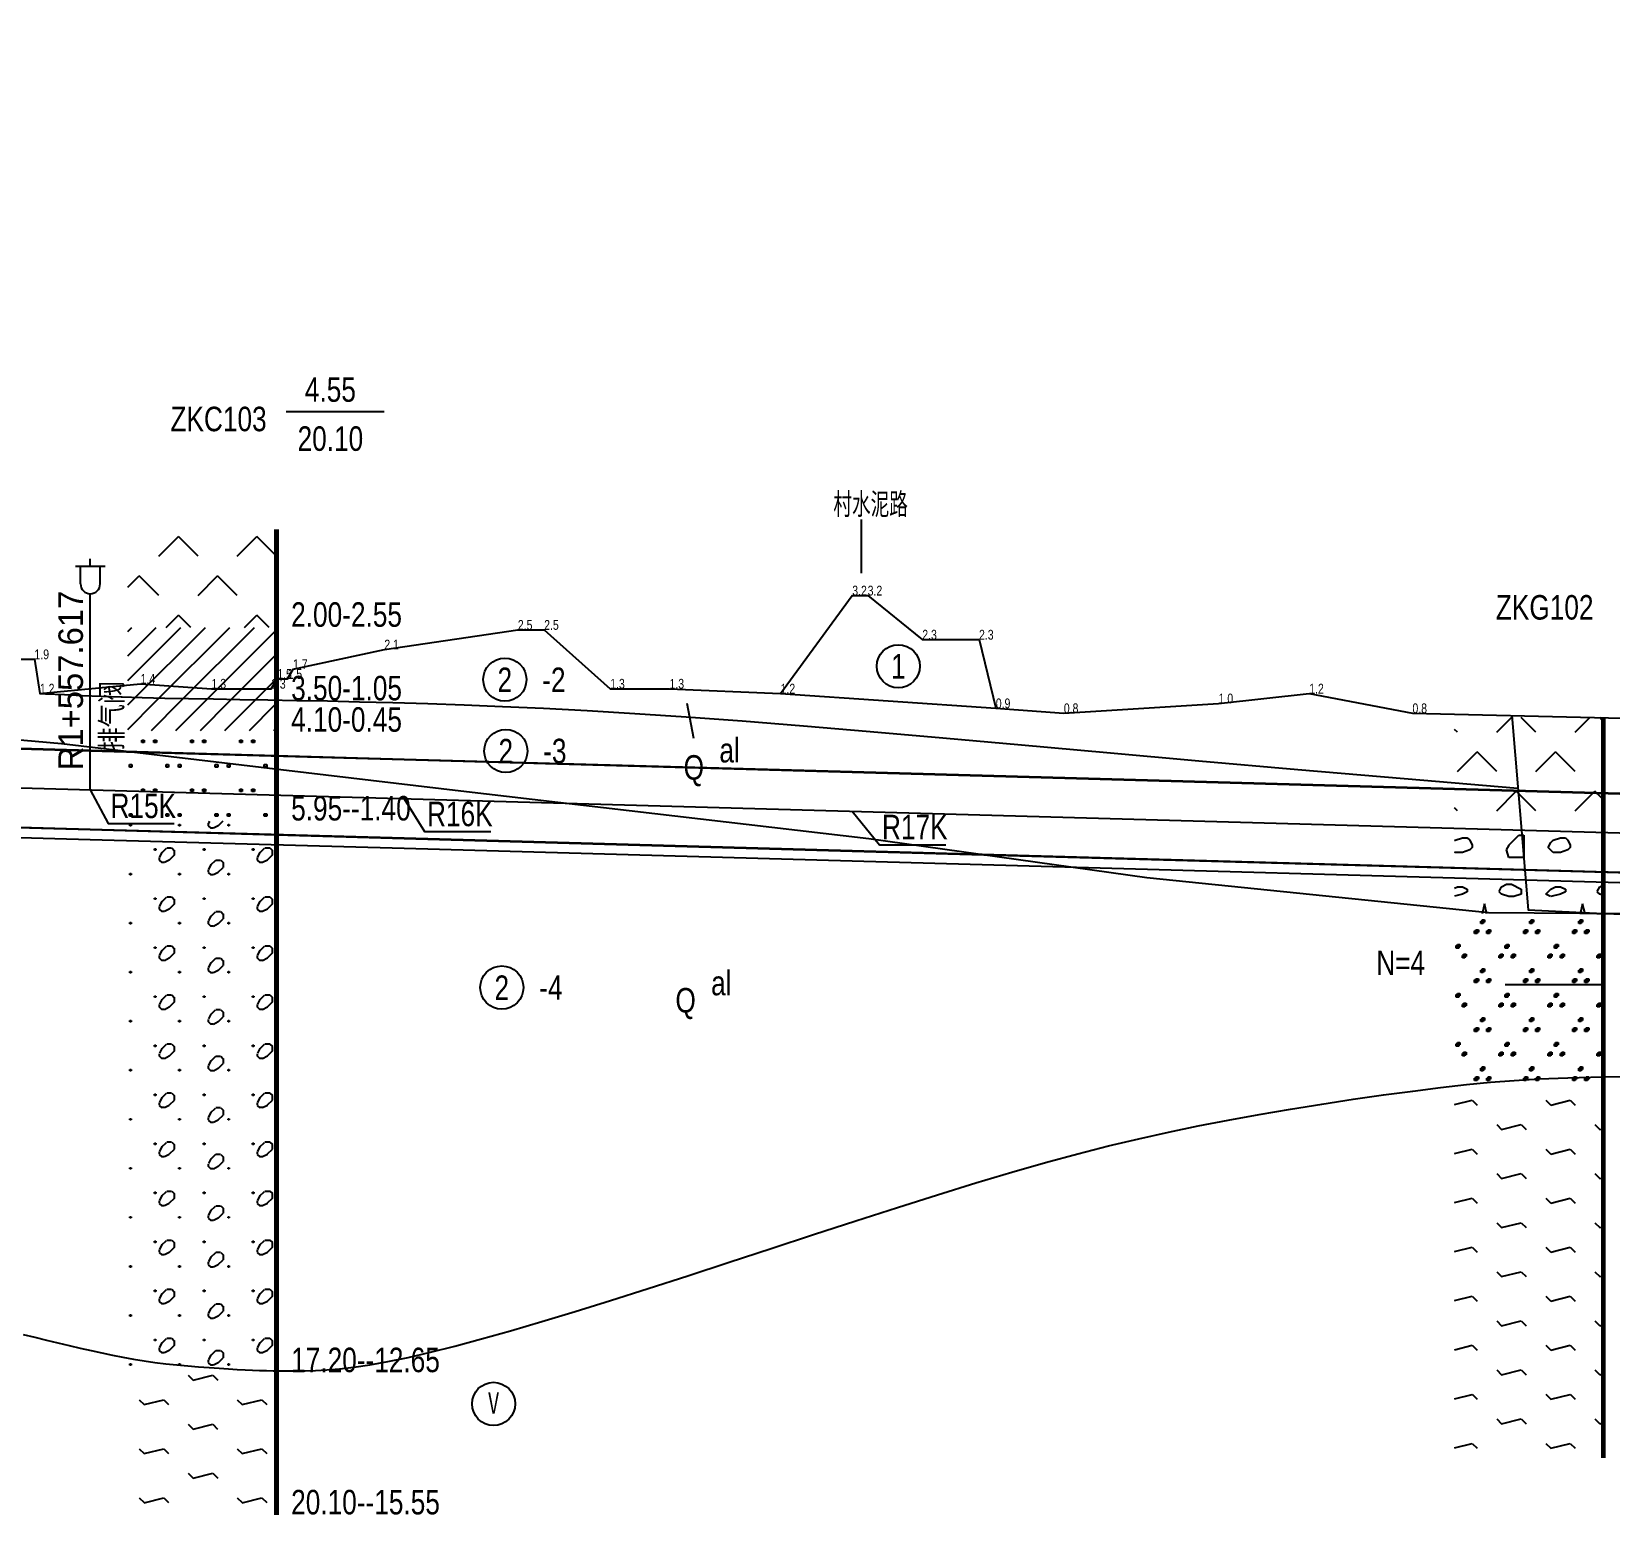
# Model space of a CAD drawing. Extents: x 525858 to 564773, y 2370984 to 2400075.
# Drawn here: x 552460.3 to 552782.1, y 2390711.7 to 2391014.7 of the extents above; entities that cross this region are included whole.
import ezdxf
from ezdxf.enums import TextEntityAlignment as Align

# ---------------------------------------------------------------- set-up
doc = ezdxf.new("R2010")
doc.units = 0
doc.linetypes.add('CENTER', pattern=[2, 1.25, -0.25, 0.25, -0.25])
doc.linetypes.add('ZKLIN', pattern=[0.4, 0.3, -0.1])
for name, color, linetype in [('pipe', 3, 'CONTINUOUS'), ('pipe_cen', 1, 'CENTER'), ('地形剖面', 4, 'CONTINUOUS'), ('纵面管线标注', 3, 'CONTINUOUS'), ('附属设施', 2, 'CONTINUOUS')]:
    doc.layers.add(name, color=color, linetype=linetype)
doc.styles.add('SIMP1', font='simp1.shx', dxfattribs={"width": 0.8, "bigfont": 'hz.shx'})
pattern_1 = [(45, (550710.252, 2390567.6623), (-2.5, 2.5), [])]

# ---------------------------------------------------------------- blocks, each defined once
blk = doc.blocks.new('qin排气阀va')
at = {"layer": '附属设施', "linetype": 'Continuous', "lineweight": -3}
for points in [[(-1.5, 22.8), (1.5, 22.8)], [(-1, 21), (-1, 22.8)], [(0, 22.8), (0, 23.55)], [(1, 21), (1, 22.8)], [(0, 0), (0, 20)]]:
    blk.add_lwpolyline(points, dxfattribs=at)
blk.add_arc((0, 21), 1, 180, 0, dxfattribs=at)
at = {"layer": '附属设施', "linetype": 'Continuous', "lineweight": -3, "style": 'SIMP1'}
blk.add_attdef('名称', text='', height=2.5, rotation=90, dxfattribs=at).set_placement((1, 4), align=Align.TOP_LEFT)
blk.add_attdef('ZH', text='', height=2.5, rotation=90, dxfattribs=at).set_placement((0, 2), align=Align.BOTTOM_LEFT)

msp = doc.modelspace()

# ---------------------------------------------------------------- hatches: boundary and pattern name
at = {"layer": '地形剖面'}
h = msp.add_hatch(dxfattribs=at)
h.set_pattern_fill('QG02', color=55, scale=20, style=0, pattern_type=2)
h.set_pattern_definition([(45, (550710.252, 2390571.662), (-8, 8), [5.656854, -5.656854]), (135, (550718.252, 2390571.662), (-8, -8), [5.656854, -5.656854])])
h.paths.add_polyline_path([(552509.931874, 2390913.162316), (552509.931874, 2390893.162316), (552479.931874, 2390893.162316), (552479.931874, 2390913.162316)])
h = msp.add_hatch(dxfattribs=at)
h.set_pattern_fill('QB01', color=55, scale=20, style=0, pattern_type=2)
h.set_pattern_definition(pattern_1)
h.paths.add_polyline_path([(552509.931874, 2390893.162316), (552509.931874, 2390878.162316), (552479.931874, 2390878.162316), (552479.931874, 2390893.162316)])
h = msp.add_hatch(dxfattribs=at)
h.set_pattern_fill('QB01', color=55, scale=20, style=0, pattern_type=2)
h.set_pattern_definition(pattern_1)
h.paths.add_polyline_path([(552509.931874, 2390878.162316), (552509.931874, 2390872.162316), (552479.931874, 2390872.162316), (552479.931874, 2390878.162316)])
h = msp.add_hatch(dxfattribs=at)
h.set_pattern_fill('QF02', color=55, scale=20, style=0, pattern_type=2)
h.set_pattern_definition([(90, (550727.752, 2390584.662), (-20, 1e-15), [0.5, -19.5]), (180, (550728.252, 2390584.662), (-2e-15, -20), [0.5, -19.5]), (270, (550728.252, 2390585.162), (20, -4e-15), [0.5, -19.5]), (0, (550727.752, 2390585.162), (0, 20), [0.5, -19.5]), (90, (550727.752, 2390574.662), (-20, 1e-15), [0.5, -19.5]), (180, (550728.252, 2390574.662), (-2e-15, -20), [0.5, -19.5]), (270, (550728.252, 2390575.162), (20, -4e-15), [0.5, -19.5]), (0, (550727.752, 2390575.162), (0, 20), [0.5, -19.5]), (90, (550720.252, 2390584.662), (-20, 1e-15), [0.5, -19.5]), (180, (550720.752, 2390584.662), (-2e-15, -20), [0.5, -19.5]), (270, (550720.752, 2390585.162), (20, -4e-15), [0.5, -19.5]), (0, (550720.252, 2390585.162), (0, 20), [0.5, -19.5]), (90, (550725.252, 2390579.662), (-20, 1e-15), [0.5, -19.5]), (180, (550725.752, 2390579.662), (-2e-15, -20), [0.5, -19.5]), (270, (550725.752, 2390580.162), (20, -4e-15), [0.5, -19.5]), (0, (550725.252, 2390580.162), (0, 20), [0.5, -19.5]), (90, (550722.752, 2390579.662), (-20, 1e-15), [0.5, -19.5]), (180, (550723.252, 2390579.662), (-2e-15, -20), [0.5, -19.5]), (270, (550723.252, 2390580.162), (20, -4e-15), [0.5, -19.5]), (0, (550722.752, 2390580.162), (0, 20), [0.5, -19.5]), (90, (550720.252, 2390574.662), (-20, 1e-15), [0.5, -19.5]), (180, (550720.752, 2390574.662), (-2e-15, -20), [0.5, -19.5]), (270, (550720.752, 2390575.162), (20, -4e-15), [0.5, -19.5]), (0, (550720.252, 2390575.162), (0, 20), [0.5, -19.5]), (90, (550722.752, 2390569.662), (-20, 1e-15), [0.5, -19.5]), (180, (550723.252, 2390569.662), (-2e-15, -20), [0.5, -19.5]), (270, (550723.252, 2390570.162), (20, -4e-15), [0.5, -19.5]), (0, (550722.752, 2390570.162), (0, 20), [0.5, -19.5]), (90, (550725.252, 2390569.662), (-20, 1e-15), [0.5, -19.5]), (180, (550725.752, 2390569.662), (-2e-15, -20), [0.5, -19.5]), (270, (550725.752, 2390570.162), (20, -4e-15), [0.5, -19.5]), (0, (550725.252, 2390570.162), (0, 20), [0.5, -19.5]), (90, (550710.252, 2390584.662), (-20, 1e-15), [0.5, -19.5]), (180, (550710.752, 2390584.662), (-2e-15, -20), [0.5, -19.5]), (270, (550710.752, 2390585.162), (20, -4e-15), [0.5, -19.5]), (0, (550710.252, 2390585.162), (0, 20), [0.5, -19.5]), (90, (550715.252, 2390579.662), (-20, 1e-15), [0.5, -19.5]), (180, (550715.752, 2390579.662), (-2e-15, -20), [0.5, -19.5]), (270, (550715.752, 2390580.162), (20, -4e-15), [0.5, -19.5]), (0, (550715.252, 2390580.162), (0, 20), [0.5, -19.5]), (90, (550710.252, 2390574.662), (-20, 1e-15), [0.5, -19.5]), (180, (550710.752, 2390574.662), (-2e-15, -20), [0.5, -19.5]), (270, (550710.752, 2390575.162), (20, -4e-15), [0.5, -19.5]), (0, (550710.252, 2390575.162), (0, 20), [0.5, -19.5]), (90, (550712.752, 2390579.662), (-20, 1e-15), [0.5, -19.5]), (180, (550713.252, 2390579.662), (-2e-15, -20), [0.5, -19.5]), (270, (550713.252, 2390580.162), (20, -4e-15), [0.5, -19.5]), (0, (550712.752, 2390580.162), (0, 20), [0.5, -19.5]), (90, (550715.252, 2390569.662), (-20, 1e-15), [0.5, -19.5]), (180, (550715.752, 2390569.662), (-2e-15, -20), [0.5, -19.5]), (270, (550715.752, 2390570.162), (20, -4e-15), [0.5, -19.5]), (0, (550715.252, 2390570.162), (0, 20), [0.5, -19.5]), (90, (550712.752, 2390569.662), (-20, 1e-15), [0.5, -19.5]), (180, (550713.252, 2390569.662), (-2e-15, -20), [0.5, -19.5]), (270, (550713.252, 2390570.162), (20, -4e-15), [0.5, -19.5]), (0, (550712.752, 2390570.162), (0, 20), [0.5, -19.5]), (90, (550717.752, 2390574.662), (-20, 1e-15), [0.5, -19.5]), (180, (550718.252, 2390574.662), (-2e-15, -20), [0.5, -19.5]), (270, (550718.252, 2390575.162), (20, -4e-15), [0.5, -19.5]), (0, (550717.752, 2390575.162), (0, 20), [0.5, -19.5]), (90, (550717.752, 2390584.662), (-20, 1e-15), [0.5, -19.5]), (180, (550718.252, 2390584.662), (-2e-15, -20), [0.5, -19.5]), (270, (550718.252, 2390585.162), (20, -4e-15), [0.5, -19.5]), (0, (550717.752, 2390585.162), (0, 20), [0.5, -19.5])])
h.paths.add_polyline_path([(552509.931874, 2390872.162316), (552509.931874, 2390853.662316), (552479.931874, 2390853.662316), (552479.931874, 2390872.162316)])
h = msp.add_hatch(dxfattribs=at)
h.set_pattern_fill('QG02', color=55, scale=20, style=0, pattern_type=2)
h.set_pattern_definition([(45, (550727.108, 2390567.754), (-8, 8), [5.656854, -5.656854]), (135, (550735.108, 2390567.754), (-8, -8), [5.656854, -5.656854])])
h.paths.add_polyline_path([(552780.537874, 2390874.754181), (552780.537874, 2390851.754181), (552750.537874, 2390851.754181), (552750.537874, 2390874.754181)])
h = msp.add_hatch(dxfattribs=at)
h.set_pattern_fill('QF11', color=55, scale=20, style=0, pattern_type=2)
h.set_pattern_definition([(0, (519640.362, 2385292.964), (0, 20), [0.25, -19.75]), (180, (519640.612, 2385292.714), (-2e-15, -20), [0.25, -19.75]), (270, (519640.612, 2385292.964), (20, -4e-15), [0.25, -19.75]), (90, (519640.362, 2385292.714), (-20, 1e-15), [0.25, -19.75]), (0, (519635.362, 2385297.964), (0, 20), [0.25, -19.75]), (270, (519635.612, 2385297.964), (20, -4e-15), [0.25, -19.75]), (180, (519635.612, 2385297.714), (-2e-15, -20), [0.25, -19.75]), (90, (519635.362, 2385297.714), (-20, 1e-15), [0.25, -19.75]), (0, (519635.362, 2385287.964), (0, 20), [0.25, -19.75]), (270, (519635.612, 2385287.964), (20, -4e-15), [0.25, -19.75]), (180, (519635.612, 2385287.714), (-2e-15, -20), [0.25, -19.75]), (90, (519635.362, 2385287.714), (-20, 1e-15), [0.25, -19.75]), (270, (519630.612, 2385292.964), (20, -4e-15), [0.25, -19.75]), (45, (519636.862, 2385294.214), (0, 20.000006), [1.414214, -26.87]), (63.4349, (519636.362, 2385293.214), (8e-06, 20.0000002), [1.118034, -43.6034]), (90, (519636.362, 2385292.714), (-20, 1e-15), [0.5, -19.5]), (135, (519636.862, 2385292.214), (0, 20.000006), [0.707106, -27.5772]), (180, (519637.362, 2385292.214), (-2e-15, -20), [0.5, -19.5]), (206.565, (519638.362, 2385292.714), (-20.0000002, 2.68e-05), [1.118034, -43.6034]), (225, (519639.362, 2385293.714), (2e-15, 20.000006), [1.414214, -26.87]), (270, (519639.362, 2385294.714), (20, -4e-15), [1, -19]), (315, (519638.862, 2385295.214), (4e-15, 20.000006), [0.707106, -27.5772]), (0, (519637.862, 2385295.214), (0, 20), [1, -19]), (0, (519640.362, 2385282.964), (0, 20), [0.25, -19.75]), (270, (519640.612, 2385282.964), (20, -4e-15), [0.25, -19.75]), (180, (519640.612, 2385282.714), (-2e-15, -20), [0.25, -19.75]), (90, (519640.362, 2385282.714), (-20, 1e-15), [0.25, -19.75]), (45, (519636.862, 2385284.714), (-20.000006, 0), [1.414214, -26.87]), (63.4349, (519636.362, 2385283.714), (8e-06, 20.0000002), [1.118034, -43.6034]), (90, (519636.362, 2385283.214), (-20, 1e-15), [0.5, -19.5]), (135, (519636.862, 2385282.714), (0, 20.000006), [0.707106, -27.5772]), (180, (519637.362, 2385282.714), (-2e-15, -20), [0.5, -19.5]), (206.565, (519638.362, 2385283.214), (-20.0000002, 2.68e-05), [1.118034, -43.6034]), (225, (519639.362, 2385284.214), (2e-15, 20.000006), [1.414214, -26.87]), (270, (519639.362, 2385285.214), (20, -4e-15), [1, -19]), (315, (519638.862, 2385285.714), (4e-15, 20.000006), [0.707106, -27.5772]), (0, (519637.862, 2385285.714), (0, 20), [1, -19]), (270, (519630.612, 2385282.964), (20, -4e-15), [0.25, -19.75]), (45, (519626.862, 2385297.214), (0, 20.000006), [1.414214, -26.87]), (63.4349, (519626.362, 2385296.214), (8e-06, 20.0000002), [1.118034, -43.6034]), (90, (519626.362, 2385295.714), (-20, 1e-15), [0.5, -19.5]), (135, (519626.862, 2385295.214), (0, 20.000006), [0.707106, -27.5772]), (180, (519627.362, 2385295.214), (-2e-15, -20), [0.5, -19.5]), (206.565, (519628.362, 2385295.714), (-20.0000002, 2.68e-05), [1.118034, -43.6034]), (225, (519629.362, 2385296.714), (-20.000006, 2e-15), [1.414214, -26.87]), (270, (519629.362, 2385297.714), (20, -4e-15), [1, -19]), (315, (519628.862, 2385298.214), (4e-15, 20.000006), [0.707106, -27.5772]), (0, (519627.862, 2385298.214), (0, 20), [1, -19]), (0, (519625.362, 2385297.964), (0, 20), [0.25, -19.75]), (180, (519625.612, 2385297.714), (-2e-15, -20), [0.25, -19.75]), (90, (519625.362, 2385297.714), (-20, 1e-15), [0.25, -19.75]), (270, (519625.612, 2385297.964), (20, -4e-15), [0.25, -19.75]), (0, (519625.362, 2385287.964), (0, 20), [0.25, -19.75]), (180, (519625.612, 2385287.714), (-2e-15, -20), [0.25, -19.75]), (90, (519625.362, 2385287.714), (-20, 1e-15), [0.25, -19.75]), (270, (519625.612, 2385287.964), (20, -4e-15), [0.25, -19.75]), (90, (519630.362, 2385292.714), (-20, 1e-15), [0.25, -19.75]), (90, (519630.362, 2385282.714), (-20, 1e-15), [0.25, -19.75]), (45, (519626.862, 2385287.214), (0, 20.000006), [1.414214, -26.87]), (63.4349, (519626.362, 2385286.214), (8e-06, 20.0000002), [1.118034, -43.6034]), (90, (519626.362, 2385285.714), (-20, 1e-15), [0.5, -19.5]), (135, (519626.862, 2385285.214), (0, 20.000006), [0.707106, -27.5772]), (180, (519627.362, 2385285.214), (-2e-15, -20), [0.5, -19.5]), (206.565, (519628.362, 2385285.714), (-20.0000002, 2.68e-05), [1.118034, -43.6034]), (225, (519629.362, 2385286.714), (-20.000006, 2e-15), [1.414214, -26.87]), (270, (519629.362, 2385287.714), (20, -4e-15), [1, -19]), (315, (519628.862, 2385288.214), (4e-15, 20.000006), [0.707106, -27.5772]), (0, (519627.862, 2385288.214), (0, 20), [1, -19]), (0, (519630.362, 2385292.964), (0, 20), [0.25, -19.75]), (180, (519630.612, 2385292.714), (-2e-15, -20), [0.25, -19.75]), (0, (519630.362, 2385282.964), (0, 20), [0.25, -19.75]), (180, (519630.612, 2385282.714), (-2e-15, -20), [0.25, -19.75])])
h.paths.add_polyline_path([(552509.931874, 2390853.662316), (552509.931874, 2390741.162316), (552479.931874, 2390741.162316), (552479.931874, 2390853.662316)])
h = msp.add_hatch(dxfattribs=at)
h.set_pattern_fill('Q103', color=55, scale=20, style=0, pattern_type=2)
h.set_pattern_definition([(63.4349, (550741.108, 2390567.754), (8e-06, 20), [1.11803, -43.6034]), (45, (550741.608, 2390568.754), (0, 20.00001), [2.82842, -25.4558]), (0, (550743.608, 2390570.754), (0, 20), [1, -19]), (270, (550744.608, 2390570.754), (20, -4e-15), [4.5, -15.5]), (180, (550744.608, 2390566.254), (-2e-15, -20), [3, -17]), (108.435, (550741.608, 2390566.254), (-1.2e-05, 19.999996), [1.58114, -61.6644]), (26.5651, (550740.108, 2390580.254), (-20, -8e-06), [1.11803, -43.6034]), (0, (550741.108, 2390580.754), (0, 20), [1, -19]), (333.435, (550742.108, 2390580.754), (-20, -2.7e-05), [2.23606, -42.4852]), (270, (550744.108, 2390579.754), (20, -4e-15), [1, -19]), (198.435, (550744.108, 2390578.754), (-19.999996, -1.2e-05), [1.58114, -61.6644]), (180, (550742.608, 2390578.254), (-2e-15, -20), [1, -19]), (161.565, (550741.608, 2390578.254), (-19.999996, 1.2e-05), [1.58114, -61.6644]), (135, (550740.108, 2390578.754), (0, 20.00001), [0.7071, -27.5772]), (63.4349, (550739.608, 2390579.254), (8e-06, 20), [1.11803, -43.6034]), (255.964, (550736.608, 2390576.754), (-9e-05, 20.000012), [4.1231, -78.339]), (0, (550735.608, 2390572.754), (0, 20), [2, -18]), (104.036, (550737.608, 2390572.754), (9e-05, 20.000012), [4.1231, -78.339]), (63.4349, (550729.608, 2390568.254), (8e-06, 20), [1.11803, -43.6034]), (45, (550730.108, 2390569.254), (0, 20.00001), [0.7071, -27.5772]), (18.4349, (550730.608, 2390569.754), (-19.999996, 2.3e-05), [1.58114, -61.6644]), (0, (550732.108, 2390570.254), (0, 20), [1, -19]), (315, (550733.108, 2390570.254), (4e-15, 20.00001), [0.7071, -27.5772]), (296.565, (550733.608, 2390569.754), (2.7e-05, 20), [1.11803, -43.6034]), (270, (550734.108, 2390568.754), (20, -4e-15), [0.5, -19.5]), (225, (550734.108, 2390568.254), (-20.00001, 2e-15), [0.7071, -27.5772]), (198.435, (550733.608, 2390567.754), (-19.999996, -1.2e-05), [1.58114, -61.6644]), (180, (550732.108, 2390567.254), (-2e-15, -20), [1.5, -18.5]), (135, (550730.608, 2390567.254), (-20.00001, 0), [1.41421, -26.87]), (45, (550729.108, 2390578.754), (-20.00001, 0), [1.41421, -26.87]), (26.5651, (550730.108, 2390579.754), (-20, -8e-06), [1.11803, -43.6034]), (0, (550731.108, 2390580.254), (0, 20), [1, -19]), (333.435, (550732.108, 2390580.254), (-20, -2.7e-05), [1.11803, -43.6034]), (270, (550733.108, 2390579.754), (20, -4e-15), [0.5, -19.5]), (206.565, (550733.108, 2390579.254), (-20, 2.7e-05), [1.11803, -43.6034]), (194.036, (550732.108, 2390578.754), (-20.000012, 9e-05), [2.06156, -80.4006]), (153.435, (550730.108, 2390578.254), (-20, -2.7e-05), [1.11803, -43.6034])])
h.paths.add_polyline_path([(552780.537874, 2390851.754181), (552780.537874, 2390834.754181), (552750.537874, 2390834.754181), (552750.537874, 2390851.754181)])
h = msp.add_hatch(dxfattribs=at)
h.set_pattern_fill('QF05', color=55, scale=20, style=0, pattern_type=2)
h.set_pattern_definition([(90, (550744.608, 2390580.754), (-20, 1e-15), [0.5, -19.5]), (180, (550745.108, 2390580.754), (-2e-15, -20), [0.5, -19.5]), (270, (550745.108, 2390581.254), (20, -4e-15), [0.5, -19.5]), (0, (550744.608, 2390581.254), (0, 20), [0.5, -19.5]), (90, (550744.858, 2390581.004), (-20, 1e-15), [0.5, -19.5]), (180, (550745.358, 2390581.004), (-2e-15, -20), [0.5, -19.5]), (270, (550745.358, 2390581.504), (20, -4e-15), [0.5, -19.5]), (0, (550744.858, 2390581.504), (0, 20), [0.5, -19.5]), (90, (550745.858, 2390582.754), (-20, 1e-15), [0.5, -19.5]), (180, (550746.358, 2390582.754), (-2e-15, -20), [0.5, -19.5]), (270, (550746.358, 2390583.254), (20, -4e-15), [0.5, -19.5]), (0, (550745.858, 2390583.254), (0, 20), [0.5, -19.5]), (90, (550746.108, 2390573.004), (-20, 1e-15), [0.5, -19.5]), (180, (550746.608, 2390573.004), (-2e-15, -20), [0.5, -19.5]), (270, (550746.608, 2390573.504), (20, -4e-15), [0.5, -19.5]), (0, (550746.108, 2390573.504), (0, 20), [0.5, -19.5]), (90, (550744.608, 2390570.754), (-20, 1e-15), [0.5, -19.5]), (180, (550745.108, 2390570.754), (-2e-15, -20), [0.5, -19.5]), (270, (550745.108, 2390571.254), (20, -4e-15), [0.5, -19.5]), (0, (550744.608, 2390571.254), (0, 20), [0.5, -19.5]), (90, (550744.858, 2390571.004), (-20, 1e-15), [0.5, -19.5]), (180, (550745.358, 2390571.004), (-2e-15, -20), [0.5, -19.5]), (270, (550745.358, 2390571.504), (20, -4e-15), [0.5, -19.5]), (0, (550744.858, 2390571.504), (0, 20), [0.5, -19.5]), (90, (550745.858, 2390572.754), (-20, 1e-15), [0.5, -19.5]), (180, (550746.358, 2390572.754), (-2e-15, -20), [0.5, -19.5]), (270, (550746.358, 2390573.254), (20, -4e-15), [0.5, -19.5]), (0, (550745.858, 2390573.254), (0, 20), [0.5, -19.5]), (90, (550740.858, 2390577.754), (-20, 1e-15), [0.5, -19.5]), (180, (550741.358, 2390577.754), (-2e-15, -20), [0.5, -19.5]), (270, (550741.358, 2390578.254), (20, -4e-15), [0.5, -19.5]), (0, (550740.858, 2390578.254), (0, 20), [0.5, -19.5]), (90, (550741.108, 2390578.004), (-20, 1e-15), [0.5, -19.5]), (180, (550741.608, 2390578.004), (-2e-15, -20), [0.5, -19.5]), (270, (550741.608, 2390578.504), (20, -4e-15), [0.5, -19.5]), (0, (550741.108, 2390578.504), (0, 20), [0.5, -19.5]), (90, (550737.108, 2390580.754), (-20, 1e-15), [0.5, -19.5]), (180, (550737.608, 2390580.754), (-2e-15, -20), [0.5, -19.5]), (270, (550737.608, 2390581.254), (20, -4e-15), [0.5, -19.5]), (0, (550737.108, 2390581.254), (0, 20), [0.5, -19.5]), (90, (550737.358, 2390581.004), (-20, 1e-15), [0.5, -19.5]), (180, (550737.858, 2390581.004), (-2e-15, -20), [0.5, -19.5]), (270, (550737.858, 2390581.504), (20, -4e-15), [0.5, -19.5]), (0, (550737.358, 2390581.504), (0, 20), [0.5, -19.5]), (90, (550735.858, 2390582.754), (-20, 1e-15), [0.5, -19.5]), (180, (550736.358, 2390582.754), (-2e-15, -20), [0.5, -19.5]), (270, (550736.358, 2390583.254), (20, -4e-15), [0.5, -19.5]), (0, (550735.858, 2390583.254), (0, 20), [0.5, -19.5]), (90, (550734.858, 2390581.004), (-20, 1e-15), [0.5, -19.5]), (180, (550735.358, 2390581.004), (-2e-15, -20), [0.5, -19.5]), (270, (550735.358, 2390581.504), (20, -4e-15), [0.5, -19.5]), (0, (550734.858, 2390581.504), (0, 20), [0.5, -19.5]), (90, (550742.108, 2390575.754), (-20, 1e-15), [0.5, -19.5]), (180, (550742.608, 2390575.754), (-2e-15, -20), [0.5, -19.5]), (270, (550742.608, 2390576.254), (20, -4e-15), [0.5, -19.5]), (0, (550742.108, 2390576.254), (0, 20), [0.5, -19.5]), (90, (550739.608, 2390575.754), (-20, 1e-15), [0.5, -19.5]), (180, (550740.108, 2390575.754), (-2e-15, -20), [0.5, -19.5]), (270, (550740.108, 2390576.254), (20, -4e-15), [0.5, -19.5]), (0, (550739.608, 2390576.254), (0, 20), [0.5, -19.5]), (90, (550736.108, 2390573.004), (-20, 1e-15), [0.5, -19.5]), (180, (550736.608, 2390573.004), (-2e-15, -20), [0.5, -19.5]), (270, (550736.608, 2390573.504), (20, -4e-15), [0.5, -19.5]), (0, (550736.108, 2390573.504), (0, 20), [0.5, -19.5]), (90, (550737.108, 2390570.754), (-20, 1e-15), [0.5, -19.5]), (180, (550737.608, 2390570.754), (-2e-15, -20), [0.5, -19.5]), (270, (550737.608, 2390571.254), (20, -4e-15), [0.5, -19.5]), (0, (550737.108, 2390571.254), (0, 20), [0.5, -19.5]), (90, (550737.358, 2390571.004), (-20, 1e-15), [0.5, -19.5]), (180, (550737.858, 2390571.004), (-2e-15, -20), [0.5, -19.5]), (270, (550737.858, 2390571.504), (20, -4e-15), [0.5, -19.5]), (0, (550737.358, 2390571.504), (0, 20), [0.5, -19.5]), (90, (550734.858, 2390571.004), (-20, 1e-15), [0.5, -19.5]), (180, (550735.358, 2390571.004), (-2e-15, -20), [0.5, -19.5]), (270, (550735.358, 2390571.504), (20, -4e-15), [0.5, -19.5]), (0, (550734.858, 2390571.504), (0, 20), [0.5, -19.5]), (90, (550735.858, 2390572.754), (-20, 1e-15), [0.5, -19.5]), (180, (550736.358, 2390572.754), (-2e-15, -20), [0.5, -19.5]), (270, (550736.358, 2390573.254), (20, -4e-15), [0.5, -19.5]), (0, (550735.858, 2390573.254), (0, 20), [0.5, -19.5]), (90, (550739.858, 2390576.004), (-20, 1e-15), [0.5, -19.5]), (180, (550740.358, 2390576.004), (-2e-15, -20), [0.5, -19.5]), (270, (550740.358, 2390576.504), (20, -4e-15), [0.5, -19.5]), (0, (550739.858, 2390576.504), (0, 20), [0.5, -19.5]), (90, (550742.358, 2390576.004), (-20, 1e-15), [0.5, -19.5]), (180, (550742.858, 2390576.004), (-2e-15, -20), [0.5, -19.5]), (270, (550742.858, 2390576.504), (20, -4e-15), [0.5, -19.5]), (0, (550742.358, 2390576.504), (0, 20), [0.5, -19.5]), (90, (550746.108, 2390583.004), (-20, 1e-15), [0.5, -19.5]), (180, (550746.608, 2390583.004), (-2e-15, -20), [0.5, -19.5]), (270, (550746.608, 2390583.504), (20, -4e-15), [0.5, -19.5]), (0, (550746.108, 2390583.504), (0, 20), [0.5, -19.5]), (90, (550736.108, 2390583.004), (-20, 1e-15), [0.5, -19.5]), (180, (550736.608, 2390583.004), (-2e-15, -20), [0.5, -19.5]), (270, (550736.608, 2390583.504), (20, -4e-15), [0.5, -19.5]), (0, (550736.108, 2390583.504), (0, 20), [0.5, -19.5]), (90, (550742.358, 2390566.004), (-20, 1e-15), [0.5, -19.5]), (180, (550742.858, 2390566.004), (-2e-15, -20), [0.5, -19.5]), (270, (550742.858, 2390566.504), (20, -4e-15), [0.5, -19.5]), (0, (550742.358, 2390566.504), (0, 20), [0.5, -19.5]), (90, (550740.858, 2390567.754), (-20, 1e-15), [0.5, -19.5]), (180, (550741.358, 2390567.754), (-2e-15, -20), [0.5, -19.5]), (270, (550741.358, 2390568.254), (20, -4e-15), [0.5, -19.5]), (0, (550740.858, 2390568.254), (0, 20), [0.5, -19.5]), (90, (550741.108, 2390568.004), (-20, 1e-15), [0.5, -19.5]), (180, (550741.608, 2390568.004), (-2e-15, -20), [0.5, -19.5]), (270, (550741.608, 2390568.504), (20, -4e-15), [0.5, -19.5]), (0, (550741.108, 2390568.504), (0, 20), [0.5, -19.5]), (90, (550739.858, 2390566.004), (-20, 1e-15), [0.5, -19.5]), (180, (550740.358, 2390566.004), (-2e-15, -20), [0.5, -19.5]), (270, (550740.358, 2390566.504), (20, -4e-15), [0.5, -19.5]), (0, (550739.858, 2390566.504), (0, 20), [0.5, -19.5]), (90, (550739.608, 2390565.754), (-20, 1e-15), [0.5, -19.5]), (180, (550740.108, 2390565.754), (-2e-15, -20), [0.5, -19.5]), (270, (550740.108, 2390566.254), (20, -4e-15), [0.5, -19.5]), (0, (550739.608, 2390566.254), (0, 20), [0.5, -19.5]), (90, (550742.108, 2390565.754), (-20, 1e-15), [0.5, -19.5]), (180, (550742.608, 2390565.754), (-2e-15, -20), [0.5, -19.5]), (270, (550742.608, 2390566.254), (20, -4e-15), [0.5, -19.5]), (0, (550742.108, 2390566.254), (0, 20), [0.5, -19.5]), (90, (550730.858, 2390577.754), (-20, 1e-15), [0.5, -19.5]), (180, (550731.358, 2390577.754), (-2e-15, -20), [0.5, -19.5]), (270, (550731.358, 2390578.254), (20, -4e-15), [0.5, -19.5]), (0, (550730.858, 2390578.254), (0, 20), [0.5, -19.5]), (90, (550731.108, 2390578.004), (-20, 1e-15), [0.5, -19.5]), (180, (550731.608, 2390578.004), (-2e-15, -20), [0.5, -19.5]), (270, (550731.608, 2390578.504), (20, -4e-15), [0.5, -19.5]), (0, (550731.108, 2390578.504), (0, 20), [0.5, -19.5]), (90, (550727.108, 2390580.754), (-20, 1e-15), [0.5, -19.5]), (180, (550727.608, 2390580.754), (-2e-15, -20), [0.5, -19.5]), (270, (550727.608, 2390581.254), (20, -4e-15), [0.5, -19.5]), (0, (550727.108, 2390581.254), (0, 20), [0.5, -19.5]), (90, (550727.358, 2390581.004), (-20, 1e-15), [0.5, -19.5]), (180, (550727.858, 2390581.004), (-2e-15, -20), [0.5, -19.5]), (270, (550727.858, 2390581.504), (20, -4e-15), [0.5, -19.5]), (0, (550727.358, 2390581.504), (0, 20), [0.5, -19.5]), (90, (550732.108, 2390575.754), (-20, 1e-15), [0.5, -19.5]), (180, (550732.608, 2390575.754), (-2e-15, -20), [0.5, -19.5]), (270, (550732.608, 2390576.254), (20, -4e-15), [0.5, -19.5]), (0, (550732.108, 2390576.254), (0, 20), [0.5, -19.5]), (90, (550727.108, 2390570.754), (-20, 1e-15), [0.5, -19.5]), (180, (550727.608, 2390570.754), (-2e-15, -20), [0.5, -19.5]), (270, (550727.608, 2390571.254), (20, -4e-15), [0.5, -19.5]), (0, (550727.108, 2390571.254), (0, 20), [0.5, -19.5]), (90, (550727.358, 2390571.004), (-20, 1e-15), [0.5, -19.5]), (180, (550727.858, 2390571.004), (-2e-15, -20), [0.5, -19.5]), (270, (550727.858, 2390571.504), (20, -4e-15), [0.5, -19.5]), (0, (550727.358, 2390571.504), (0, 20), [0.5, -19.5]), (90, (550729.608, 2390575.754), (-20, 1e-15), [0.5, -19.5]), (180, (550730.108, 2390575.754), (-2e-15, -20), [0.5, -19.5]), (270, (550730.108, 2390576.254), (20, -4e-15), [0.5, -19.5]), (0, (550729.608, 2390576.254), (0, 20), [0.5, -19.5]), (90, (550732.358, 2390576.004), (-20, 1e-15), [0.5, -19.5]), (180, (550732.858, 2390576.004), (-2e-15, -20), [0.5, -19.5]), (270, (550732.858, 2390576.504), (20, -4e-15), [0.5, -19.5]), (0, (550732.358, 2390576.504), (0, 20), [0.5, -19.5]), (90, (550729.858, 2390576.004), (-20, 1e-15), [0.5, -19.5]), (180, (550730.358, 2390576.004), (-2e-15, -20), [0.5, -19.5]), (270, (550730.358, 2390576.504), (20, -4e-15), [0.5, -19.5]), (0, (550729.858, 2390576.504), (0, 20), [0.5, -19.5]), (90, (550732.358, 2390566.004), (-20, 1e-15), [0.5, -19.5]), (180, (550732.858, 2390566.004), (-2e-15, -20), [0.5, -19.5]), (270, (550732.858, 2390566.504), (20, -4e-15), [0.5, -19.5]), (0, (550732.358, 2390566.504), (0, 20), [0.5, -19.5]), (90, (550730.858, 2390567.754), (-20, 1e-15), [0.5, -19.5]), (180, (550731.358, 2390567.754), (-2e-15, -20), [0.5, -19.5]), (270, (550731.358, 2390568.254), (20, -4e-15), [0.5, -19.5]), (0, (550730.858, 2390568.254), (0, 20), [0.5, -19.5]), (90, (550731.108, 2390568.004), (-20, 1e-15), [0.5, -19.5]), (180, (550731.608, 2390568.004), (-2e-15, -20), [0.5, -19.5]), (270, (550731.608, 2390568.504), (20, -4e-15), [0.5, -19.5]), (0, (550731.108, 2390568.504), (0, 20), [0.5, -19.5]), (90, (550732.108, 2390565.754), (-20, 1e-15), [0.5, -19.5]), (180, (550732.608, 2390565.754), (-2e-15, -20), [0.5, -19.5]), (270, (550732.608, 2390566.254), (20, -4e-15), [0.5, -19.5]), (0, (550732.108, 2390566.254), (0, 20), [0.5, -19.5]), (90, (550729.608, 2390565.754), (-20, 1e-15), [0.5, -19.5]), (180, (550730.108, 2390565.754), (-2e-15, -20), [0.5, -19.5]), (270, (550730.108, 2390566.254), (20, -4e-15), [0.5, -19.5]), (0, (550729.608, 2390566.254), (0, 20), [0.5, -19.5]), (90, (550729.858, 2390566.004), (-20, 1e-15), [0.5, -19.5]), (180, (550730.358, 2390566.004), (-2e-15, -20), [0.5, -19.5]), (270, (550730.358, 2390566.504), (20, -4e-15), [0.5, -19.5]), (0, (550729.858, 2390566.504), (0, 20), [0.5, -19.5]), (90, (550734.608, 2390570.754), (-20, 1e-15), [0.5, -19.5]), (180, (550735.108, 2390570.754), (-2e-15, -20), [0.5, -19.5]), (270, (550735.108, 2390571.254), (20, -4e-15), [0.5, -19.5]), (0, (550734.608, 2390571.254), (0, 20), [0.5, -19.5]), (90, (550734.608, 2390580.754), (-20, 1e-15), [0.5, -19.5]), (180, (550735.108, 2390580.754), (-2e-15, -20), [0.5, -19.5]), (270, (550735.108, 2390581.254), (20, -4e-15), [0.5, -19.5]), (0, (550734.608, 2390581.254), (0, 20), [0.5, -19.5])])
h.paths.add_polyline_path([(552780.537874, 2390834.754181), (552780.537874, 2390800.754181), (552750.537874, 2390800.754181), (552750.537874, 2390834.754181)])
h = msp.add_hatch(dxfattribs=at)
h.set_pattern_fill('B001', color=55, scale=20, style=0, pattern_type=2)
h.set_pattern_definition([(315, (550744.108, 2390581.754), (-20.00001, 4e-15), [1.41421, -26.87]), (14.0362, (550740.108, 2390580.754), (-20.000012, 2e-05), [4.1231, -78.339]), (315, (550739.108, 2390581.754), (-20.00001, 4e-15), [1.41421, -26.87]), (315, (550744.108, 2390571.754), (-20.00001, 4e-15), [1.41421, -26.87]), (14.0362, (550740.108, 2390570.754), (-20.000012, 2e-05), [4.1231, -78.339]), (315, (550739.108, 2390571.754), (-20.00001, 4e-15), [1.41421, -26.87]), (315, (550734.108, 2390566.754), (4e-15, 20.00001), [1.41421, -26.87]), (14.0362, (550730.108, 2390565.754), (-20.000012, 2e-05), [4.1231, -78.339]), (315, (550729.108, 2390566.754), (-20.00001, 4e-15), [1.41421, -26.87]), (315, (550734.108, 2390576.754), (-20.00001, 4e-15), [1.41421, -26.87]), (14.0362, (550730.108, 2390575.754), (-20.000012, 2e-05), [4.1231, -78.339]), (315, (550729.108, 2390576.754), (-20.00001, 4e-15), [1.41421, -26.87])])
h.paths.add_polyline_path([(552780.537874, 2390800.754181), (552780.537874, 2390723.754181), (552750.537874, 2390723.754181), (552750.537874, 2390800.754181)])
h = msp.add_hatch(dxfattribs=at)
h.set_pattern_fill('B001', color=55, scale=20, style=0, pattern_type=2)
h.set_pattern_definition([(315, (550727.252, 2390585.662), (-20.00001, 4e-15), [1.41421, -26.87]), (14.0362, (550723.252, 2390584.6623), (-20.000012, 2e-05), [4.1231, -78.339]), (315, (550722.252, 2390585.662), (-20.00001, 4e-15), [1.41421, -26.87]), (315, (550727.252, 2390575.662), (-20.00001, 4e-15), [1.41421, -26.87]), (14.0362, (550723.252, 2390574.6623), (-20.000012, 2e-05), [4.1231, -78.339]), (315, (550722.252, 2390575.662), (-20.00001, 4e-15), [1.41421, -26.87]), (315, (550717.252, 2390570.662), (4e-15, 20.00001), [1.41421, -26.87]), (14.0362, (550713.252, 2390569.6623), (-20.000012, 2e-05), [4.1231, -78.339]), (315, (550712.252, 2390570.662), (-20.00001, 4e-15), [1.41421, -26.87]), (315, (550717.252, 2390580.662), (-20.00001, 4e-15), [1.41421, -26.87]), (14.0362, (550713.252, 2390579.6623), (-20.000012, 2e-05), [4.1231, -78.339]), (315, (550712.252, 2390580.662), (-20.00001, 4e-15), [1.41421, -26.87])])
h.paths.add_polyline_path([(552509.931874, 2390741.162316), (552509.931874, 2390712.162316), (552479.931874, 2390712.162316), (552479.931874, 2390741.162316)])

# ---------------------------------------------------------------- linework, layer by layer
at = {"layer": 'pipe', "linetype": 'Continuous', "lineweight": -3}
for points in [[(552168.024874, 2390876.672316), (552397.850874, 2390870.212316), (552472.288874, 2390868.122316), (552536.318874, 2390866.322316), (552627.683874, 2390863.752316), (552801.103874, 2390858.872316), (552963.776874, 2390858.872316), (553047.148874, 2390858.872316), (553138.791874, 2390858.872316), (553310.680874, 2390858.872316), (553450.865874, 2390889.962316), (553497.151874, 2390900.222316), (553542.088874, 2390900.222316), (553627.385874, 2390900.222316)], [(552168.024874, 2390876.572316), (552397.850874, 2390870.112316), (552472.288874, 2390868.022316), (552536.318874, 2390866.222316), (552627.683874, 2390863.652316), (552801.103874, 2390858.772316), (552963.776874, 2390858.772316), (553047.148874, 2390858.772316), (553138.791874, 2390858.772316), (553310.680874, 2390858.772316), (553450.865874, 2390889.862316), (553497.151874, 2390900.122316), (553542.088874, 2390900.122316), (553627.385874, 2390900.122316)], [(552168.024874, 2390860.572315), (552397.850874, 2390854.112315), (552472.288874, 2390852.022315), (552536.318874, 2390850.222315), (552627.683874, 2390847.652315), (552801.103874, 2390842.772315), (552963.776874, 2390842.772315), (553047.148874, 2390842.772315), (553138.791874, 2390842.772315), (553310.680874, 2390842.772315), (553450.865874, 2390873.862315), (553497.151874, 2390884.122315), (553542.088874, 2390884.122315), (553627.385874, 2390884.122315)], [(552168.024874, 2390860.472316), (552397.850874, 2390854.012316), (552472.288874, 2390851.922316), (552536.318874, 2390850.122316), (552627.683874, 2390847.552316), (552801.103874, 2390842.672316), (552963.776874, 2390842.672316), (553047.148874, 2390842.672316), (553138.791874, 2390842.672316), (553310.680874, 2390842.672316), (553450.865874, 2390873.762316), (553497.151874, 2390884.022316), (553542.088874, 2390884.022316), (553627.385874, 2390884.022316)], [(552168.024874, 2390858.472316), (552397.850874, 2390852.012316), (552472.288874, 2390849.922316), (552536.318874, 2390848.122316), (552627.683874, 2390845.552316), (552801.103874, 2390840.672316), (552963.776874, 2390840.672316), (553047.148874, 2390840.672316), (553138.791874, 2390840.672316), (553310.680874, 2390840.672316), (553450.865874, 2390871.762316), (553497.151874, 2390882.022316), (553542.088874, 2390882.022316), (553627.385874, 2390882.022316)]]:
    msp.add_lwpolyline(points, dxfattribs=at)
at = {"layer": 'pipe_cen', "linetype": 'Continuous', "lineweight": -3}
msp.add_lwpolyline([(550914.671874, 2390884.302316), (551060.092874, 2390884.302316), (551300.053874, 2390876.202316), (551534.689874, 2390876.202316), (552168.024874, 2390868.572316), (552801.103874, 2390850.772316), (553310.680874, 2390850.772316), (553497.151874, 2390892.122316), (553756.708874, 2390892.122316), (553802.968874, 2390924.632316), (553876.140874, 2390924.632316), (553950.985874, 2390941.262316), (554081.545874, 2390941.262316), (554248.571874, 2390988.362316), (554432.323874, 2391008.092316), (554452.532874, 2391009.322316), (554540.865874, 2391014.662316)], dxfattribs=at)
at = {"layer": '地形剖面', "color": 55}
for p, q in [((552512.251874, 2390937.162316), (552532.251874, 2390937.162316)), ((552780.857874, 2390820.254181), (552760.857874, 2390820.254181))]:
    msp.add_line(p, q, dxfattribs=at)
at = {"layer": '地形剖面', "color": 55, "linetype": 'ZKLIN'}
for points, const_width in [([(552510.251874, 2390913.162316), (552510.251874, 2390712.162316)], 1), ([(552780.857874, 2390874.754181), (552780.857874, 2390723.754181)], 1), ([(552780.857874, 2390874.754181), (552780.857874, 2390723.754181)], 0.5)]:
    msp.add_lwpolyline(points, dxfattribs=dict(at, const_width=const_width))
at = {"layer": '地形剖面', "color": 55}
for points in [[(552629.494696, 2390915.140421), (552629.494696, 2390904.207618)], [(552462.005874, 2390879.662316), (552463.127189, 2390879.618365), (552467.014694, 2390879.466492), (552470.639038, 2390879.275425), (552474.486742, 2390879.112955), (552478.56787, 2390878.974494), (552482.892488, 2390878.85545), (552487.470658, 2390878.751234), (552492.312445, 2390878.657256), (552497.426702, 2390878.568714), (552502.817447, 2390878.479954), (552508.487486, 2390878.385113), (552514.439627, 2390878.278324), (552520.676675, 2390878.153724), (552527.201437, 2390878.005447), (552534.016722, 2390877.827628), (552541.125334, 2390877.614402), (552548.547347, 2390877.358289), (552556.371893, 2390877.045346), (552564.70537, 2390876.660017), (552573.654175, 2390876.186743), (552583.324705, 2390875.609968), (552593.823359, 2390874.914133), (552605.256535, 2390874.083682), (552617.730629, 2390873.103057), (552631.34354, 2390871.961337), (552646.159169, 2390870.666155), (552662.232918, 2390869.229778), (552679.62019, 2390867.664476), (552698.376384, 2390865.982516), (552718.556905, 2390864.196168), (552740.217152, 2390862.317699), (552763.412529, 2390860.35938)], [(552613.068874, 2390879.662316), (552656.956874, 2390876.662316)], [(552401.889626, 2390875.165515), (552466.392256, 2390869.493189), (552547.84538, 2390859.854125), (552631.072795, 2390850.118668), (552687.729034, 2390842.153808), (552757.445408, 2390835.019063), (552776.041962, 2390834.882494), (552783.015662, 2390834.745912), (552802.48604, 2390834.292866), (552836.280865, 2390834.086204), (552874.773814, 2390833.556929), (552926.542799, 2390833.384089), (552999.08422, 2390834.75165), (553017.832909, 2390835.401581)], [(552593.915895, 2390877.698836), (552595.291459, 2390870.554483)], [(552762.205233, 2390875.189309), (552765.542699, 2390835.589736), (552780.857874, 2390834.788173), (552797.143234, 2390834.788173), (552800.826427, 2390875.529222)], [(552458.60097, 2390748.996029), (552460.973925, 2390748.398287), (552463.33902, 2390747.821128), (552465.680863, 2390747.2636), (552467.984065, 2390746.724752), (552470.237725, 2390746.204242), (552472.44892, 2390745.704181), (552474.629215, 2390745.227291), (552476.790179, 2390744.776294), (552478.943378, 2390744.353912), (552481.10038, 2390743.962867), (552483.272753, 2390743.605883), (552485.472063, 2390743.28568), (552487.703688, 2390743.003971), (552489.948249, 2390742.758423), (552492.180177, 2390742.545692), (552494.373903, 2390742.362436), (552496.503856, 2390742.205311), (552498.544469, 2390742.070973), (552500.470172, 2390741.956081), (552502.255396, 2390741.857289), (552503.886026, 2390741.771847), (552505.393761, 2390741.699368), (552506.821754, 2390741.640058), (552508.21316, 2390741.594123), (552509.611132, 2390741.561768), (552511.058823, 2390741.543198), (552512.599387, 2390741.53862), (552514.275977, 2390741.548239), (552516.130424, 2390741.576423), (552518.19927, 2390741.644197), (552520.517734, 2390741.776747), (552523.121036, 2390741.999262), (552526.044393, 2390742.336927), (552529.323025, 2390742.814931), (552532.992152, 2390743.458459), (552537.086993, 2390744.2927), (552541.636268, 2390745.337931), (552546.642712, 2390746.594784), (552552.102561, 2390748.058983), (552558.012049, 2390749.726252), (552564.367414, 2390751.592313), (552571.16489, 2390753.65289), (552578.400715, 2390755.903707), (552586.071123, 2390758.340486), (552594.153339, 2390760.95088), (552602.548545, 2390763.690254), (552611.138911, 2390766.505902), (552619.806605, 2390769.345121), (552628.433798, 2390772.155203), (552636.90266, 2390774.883444), (552645.09536, 2390777.477138), (552652.894069, 2390779.883579), (552660.214956, 2390782.062977), (552667.110196, 2390784.027195), (552673.665962, 2390785.801012), (552679.968428, 2390787.409206), (552686.103768, 2390788.876555), (552692.158157, 2390790.227838), (552698.217769, 2390791.487833), (552704.368777, 2390792.681317), (552710.669502, 2390793.827419), (552717.066846, 2390794.92266), (552723.479858, 2390795.957911), (552729.827586, 2390796.924045), (552736.02908, 2390797.811931), (552742.003386, 2390798.612442), (552747.669555, 2390799.316448), (552752.946635, 2390799.914821), (552757.833319, 2390800.402453), (552762.646886, 2390800.79032), (552767.784259, 2390801.093419), (552773.642361, 2390801.326748), (552780.618117, 2390801.505304), (552789.108449, 2390801.644085)]]:
    msp.add_lwpolyline(points, dxfattribs=at)
at = {"layer": '地形剖面', "linetype": 'Continuous', "lineweight": -3}
msp.add_lwpolyline([(552456.678874, 2390886.662316), (552460.899874, 2390886.662316), (552462.005874, 2390879.662316), (552482.543874, 2390881.662316), (552497.003874, 2390880.662316), (552509.158874, 2390880.662316), (552510.422874, 2390882.662316), (552512.512874, 2390882.662316), (552513.644874, 2390884.662316), (552532.261874, 2390888.662316), (552559.484874, 2390892.662316), (552564.851874, 2390892.662316), (552578.322874, 2390880.662316), (552590.412874, 2390880.662316), (552613.068874, 2390879.662316), (552627.683874, 2390899.662316), (552630.827874, 2390899.662316), (552641.968874, 2390890.662316), (552653.538874, 2390890.662316), (552656.956874, 2390876.662316), (552670.831874, 2390875.662316), (552702.395874, 2390877.662316), (552720.879874, 2390879.662316), (552741.928874, 2390875.662316), (552784.795874, 2390874.662316)], dxfattribs=at)
at = {"layer": '地形剖面', "color": 55, "lineweight": -3}
msp.add_lwpolyline([(552456.678874, 2390886.662316), (552460.899874, 2390886.662316), (552462.005874, 2390879.662316), (552482.543874, 2390881.662316), (552497.003874, 2390880.662316), (552509.158874, 2390880.662316), (552510.422874, 2390882.662316), (552512.512874, 2390882.662316), (552513.644874, 2390884.662316), (552532.261874, 2390888.662316), (552559.484874, 2390892.662316), (552564.851874, 2390892.662316), (552578.322874, 2390880.662316), (552590.412874, 2390880.662316), (552613.068874, 2390879.662316), (552627.683874, 2390899.662316), (552630.827874, 2390899.662316), (552641.968874, 2390890.662316), (552653.538874, 2390890.662316), (552656.956874, 2390876.662316), (552670.831874, 2390875.662316), (552702.395874, 2390877.662316), (552720.879874, 2390879.662316), (552741.928874, 2390875.662316), (552784.795874, 2390874.662316)], dxfattribs=at)
at = {"layer": '地形剖面', "color": 55}
msp.add_lwpolyline([(552772.857874, 2390820.254181, 0, 4, 0), (552772.857874, 2390825.254181, 0, 0, 0), (552772.857874, 2390832.254181, 0, 0, 0)], format="xyseb", dxfattribs=at)
for centre in [(552637.075961, 2390885.236361), (552556.828422, 2390882.505805), (552557.028963, 2390867.952134), (552556.214195, 2390819.71988), (552554.533369, 2390734.813386)]:
    msp.add_circle(centre, 4.4, dxfattribs=at)
at = {"layer": '纵面管线标注', "color": 9, "linetype": 'Continuous', "lineweight": -3}
for points in [[(552472.288874, 2390860.022316), (552475.915907, 2390853.173121), (552489.415907, 2390853.173121)], [(552536.318874, 2390858.222316), (552540.461183, 2390851.520499), (552553.961183, 2390851.520499)], [(552627.683874, 2390855.652316), (552633.245094, 2390848.847945), (552646.745094, 2390848.847945)]]:
    msp.add_lwpolyline(points, dxfattribs=at)

# ---------------------------------------------------------------- block references
at = {"layer": '附属设施', "linetype": 'Continuous', "lineweight": -3, "xscale": 2, "yscale": 2, "zscale": 2}
msp.add_blockref('qin排气阀va', (552472.288161, 2390860.020763), dxfattribs=at).add_auto_attribs({'ZH': 'R1+557.617', '名称': '排气阀'})

# ---------------------------------------------------------------- texts
at = {"layer": '地形剖面', "color": 55, "style": 'SIMP1', "width": 0.8}
for s, p in [('4.55', (552521.251874, 2390939.162316)), ('20.10', (552521.251874, 2390929.162316))]:
    msp.add_text(s, height=5, dxfattribs=at).set_placement(p, align=Align.CENTER)
for s, p in [('ZKC103', (552508.251874, 2390933.162316)), ('村水泥路', (552639.023827, 2390915.646639)), ('ZKG102', (552778.857874, 2390894.754181)), ('N=4', (552744.515532, 2390822.254181))]:
    msp.add_text(s, height=5, dxfattribs=at).set_placement(p, align=Align.RIGHT)
at = {"layer": '地形剖面', "color": 9, "linetype": 'Continuous', "lineweight": -3, "style": 'SIMP1', "width": 0.8}
for s, p in [('3.2', (552627.683874, 2390899.662316)), ('3.2', (552630.827874, 2390899.662316)), ('2.5', (552559.484874, 2390892.662316)), ('2.5', (552564.851874, 2390892.662316)), ('2.3', (552641.968874, 2390890.662316)), ('2.3', (552653.538874, 2390890.662316)), ('1.9', (552460.899874, 2390886.662316)), ('2.1', (552532.261874, 2390888.662316)), ('1.5', (552510.422874, 2390882.662316)), ('1.5', (552512.512874, 2390882.662316)), ('1.7', (552513.644874, 2390884.662316)), ('1.2', (552462.005874, 2390879.662316)), ('1.4', (552482.543874, 2390881.662316)), ('1.3', (552497.003874, 2390880.662316)), ('1.3', (552509.158874, 2390880.662316)), ('1.3', (552578.322874, 2390880.662316)), ('1.3', (552590.412874, 2390880.662316)), ('1.2', (552613.068874, 2390879.662316)), ('1.2', (552720.879874, 2390879.662316)), ('0.9', (552656.956874, 2390876.662316)), ('1.0', (552702.395874, 2390877.662316)), ('0.8', (552670.831874, 2390875.662316)), ('0.8', (552741.928874, 2390875.662316))]:
    msp.add_text(s, height=2, dxfattribs=at).set_placement(p)
at = {"layer": '地形剖面', "color": 55, "style": 'SIMP1', "width": 0.8}
for s, p in [('2.00-2.55', (552513.251874, 2390893.282316)), ('3.50-1.05', (552513.251874, 2390878.282316)), ('4.10-0.45', (552513.251874, 2390871.882316)), ('al', (552600.578198, 2390865.623678)), ('5.95--1.40', (552513.251874, 2390853.782316)), ('al', (552598.900433, 2390818.143982)), ('17.20--12.65', (552513.251874, 2390741.282316)), ('20.10--15.55', (552513.251874, 2390712.282316))]:
    msp.add_text(s, height=5, dxfattribs=at).set_placement(p)
for s, p in [('2', (552556.828422, 2390882.505805)), ('-2', (552566.828422, 2390882.505805)), ('1', (552637.075961, 2390885.236361)), ('2', (552557.028963, 2390867.952134)), ('-3', (552567.028963, 2390867.952134)), ('Q', (552595.378198, 2390863.957011)), ('2', (552556.214195, 2390819.71988)), ('-4', (552566.214195, 2390819.71988)), ('Q', (552593.700433, 2390816.477315)), ('Ⅴ', (552554.533369, 2390734.813386))]:
    msp.add_text(s, height=5, dxfattribs=at).set_placement(p, align=Align.MIDDLE)
at = {"layer": '纵面管线标注', "linetype": 'Continuous', "lineweight": -3, "style": 'SIMP1', "width": 0.8}
for s, p in [('R15K', (552476.415907, 2390854.273121)), ('R16K', (552540.961183, 2390852.620499)), ('R17K', (552633.745094, 2390849.947945))]:
    msp.add_text(s, height=5, dxfattribs=at).set_placement(p)

doc.saveas('drawing.dxf')
